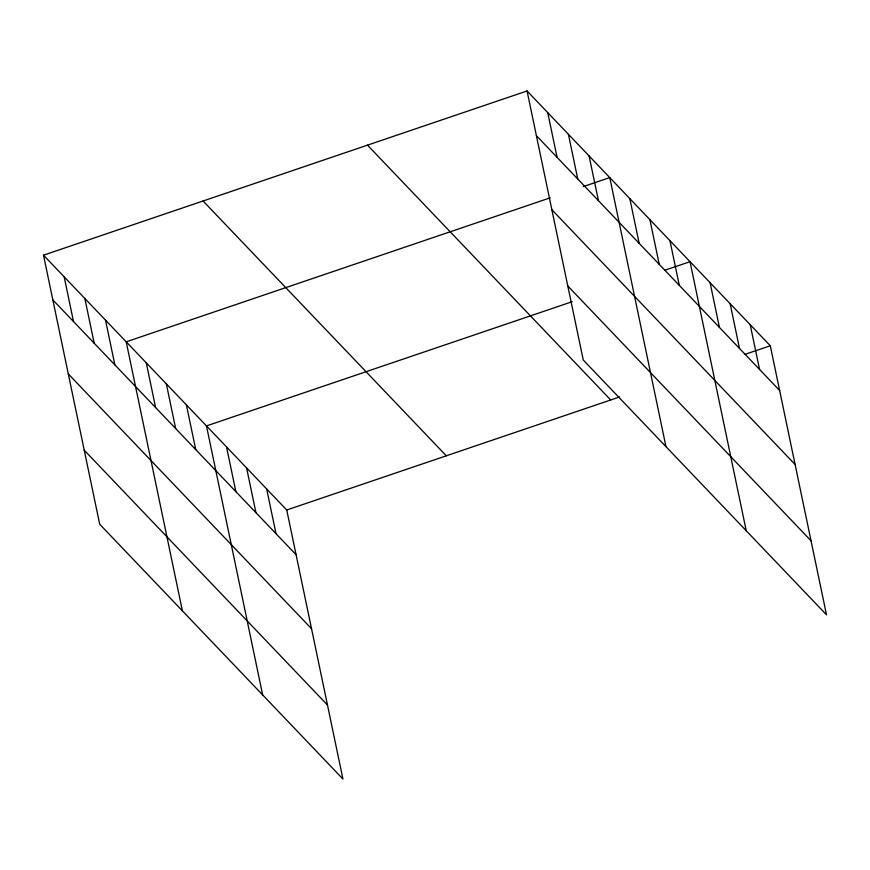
<?xml version="1.0" encoding="UTF-8"?>
<svg xmlns="http://www.w3.org/2000/svg" width="870" height="870" viewBox="0 0 870 870"><rect width="100%" height="100%" fill="white"/><g stroke="black" fill="none" stroke-linecap="round" stroke-linejoin="round"><path stroke-width="1.3" d="M43.5 255.182L286.741 509.994L342.943 779.041L99.702 524.229L43.5 255.182L527.057 90.958L770.298 345.771L826.5 614.818L583.259 360.006L527.057 90.958M550.231 197.816L126.204 341.823L182.406 610.86M583.161 186.626L609.761 177.6L665.963 446.636M572.242 301.683L206.473 425.908L262.675 694.956M664.702 270.287L690.03 261.685L746.232 530.733M286.741 509.994L619.581 396.959M744.959 354.373L770.298 345.771M536.399 135.677L779.64 390.489M551.863 209.703L795.104 464.515M567.795 285.969L811.036 540.792M367.488 145.149L610.718 399.972M203.069 200.992L446.31 455.804M52.842 299.9L296.072 554.712M68.306 373.926L311.547 628.738M84.238 450.192L327.479 705.015M750.223 324.749L759.564 369.467M730.158 303.728L739.5 348.446M710.094 282.706L719.436 327.424M669.954 240.664L679.296 285.382M649.89 219.642L659.232 264.349M629.826 198.621L639.167 243.328M589.088 155.937L598.429 200.655M568.404 134.274L577.745 178.992M547.73 112.621L557.072 157.329M266.666 488.973L276.007 533.691M246.601 467.951L255.943 512.669M226.537 446.93L235.879 491.648M186.397 404.887L195.739 449.594M166.333 383.866L175.675 428.573M146.269 362.844L155.61 407.551M105.52 320.16L114.862 364.878M84.847 298.497L94.188 343.215M64.173 276.845L73.515 321.552"/></g></svg>
